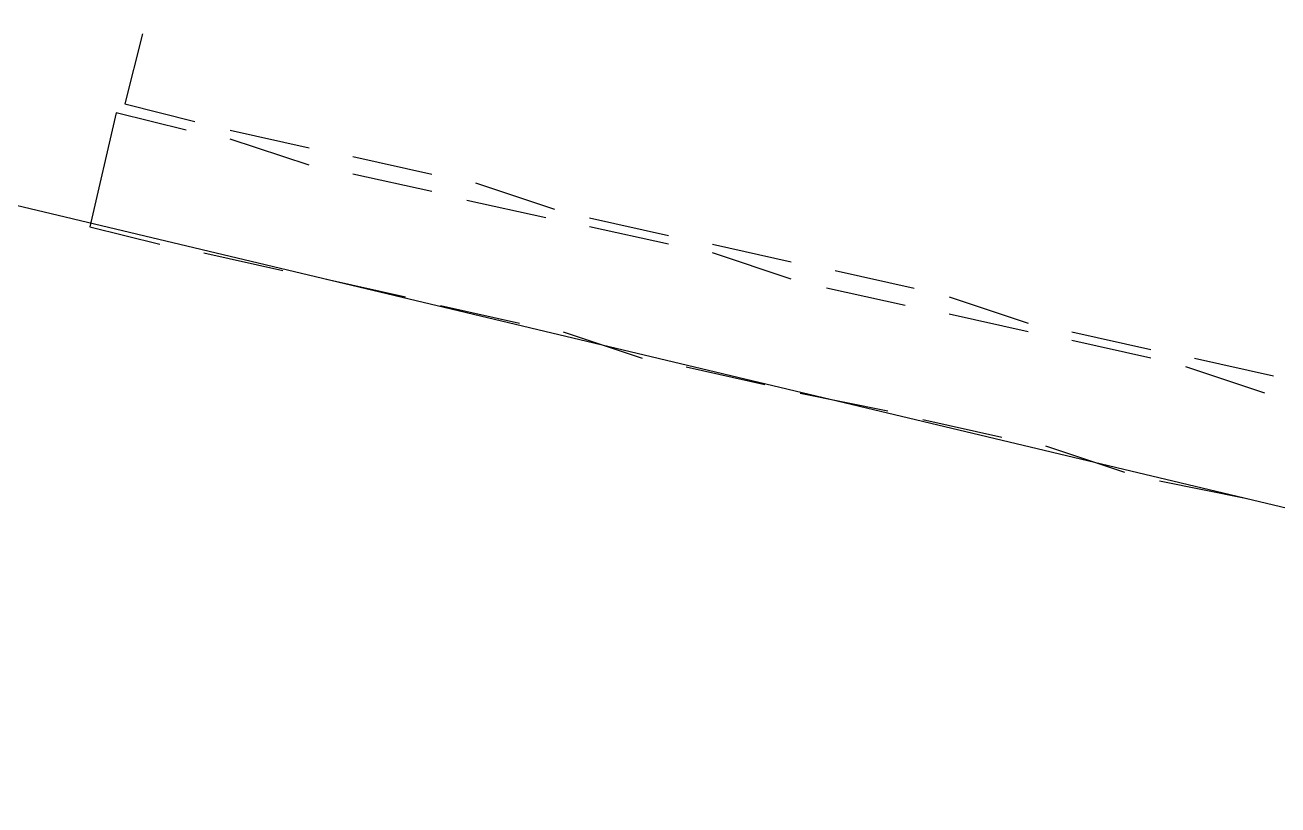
# Model space of a CAD drawing. Header units: feet. Extents: x -84 to 198, y -22 to 181.
# Drawn here: x 102.915 to 104.82, y 138.712 to 139.898 of the extents above; entities that cross this region are included whole.
import ezdxf

# ---------------------------------------------------------------- set-up
doc = ezdxf.new("R2010")
doc.units = ezdxf.units.FT
doc.layers.add('A-LINEA', color=7, linetype='CONTINUOUS')

msp = doc.modelspace()

# ---------------------------------------------------------------- linework, layer by layer
at = {"layer": 'A-LINEA'}
for p, q in [((103.2267, 139.7378), (103.3467, 139.7111)), ((103.3467, 139.6844), (103.2267, 139.7244)), ((103.4133, 139.6978), (103.5333, 139.6711)), ((103.5333, 139.6444), (103.4133, 139.6711)), ((103.6, 139.6578), (103.72, 139.6178)), ((103.7067, 139.6044), (103.5867, 139.6311)), ((103.7733, 139.6044), (103.8933, 139.5778)), ((103.8933, 139.5644), (103.7733, 139.5911)), ((103.1867, 139.5511), (103.3067, 139.5244)), ((103.96, 139.5644), (104.08, 139.5378)), ((104.08, 139.5111), (103.96, 139.5511)), ((103.3733, 139.5111), (103.4933, 139.4844)), ((104.1467, 139.5244), (104.2667, 139.4978)), ((104.2533, 139.4711), (104.1333, 139.4978)), ((104.32, 139.4844), (104.44, 139.4444)), ((103.5467, 139.4711), (103.6667, 139.4444)), ((104.44, 139.4311), (104.32, 139.4578)), ((103.7333, 139.4311), (103.8533, 139.3911)), ((104.5067, 139.4311), (104.6267, 139.4044)), ((104.6267, 139.3911), (104.5067, 139.4178)), ((103.92, 139.3778), (104.04, 139.3511)), ((104.8, 139.3378), (104.68, 139.3778)), ((104.6933, 139.3911), (104.8133, 139.3644)), ((104.0933, 139.3378), (104.2267, 139.3111)), ((104.28, 139.2978), (104.4, 139.2711)), ((104.4667, 139.2578), (104.5867, 139.2178)), ((104.64, 139.2044), (104.7733, 139.1778))]:
    msp.add_line(p, q, dxfattribs=at)
for points in [[(101.64, 139.9244), (111.0933, 137.6711), (111.8533, 140.8311)], [(103.0933, 139.8844), (103.0667, 139.7778), (103.1733, 139.7511)], [(103.16, 139.7378), (103.0533, 139.7644), (103.0133, 139.5911), (103.12, 139.5644)]]:
    msp.add_lwpolyline(points, dxfattribs=at)

doc.saveas('drawing.dxf')
